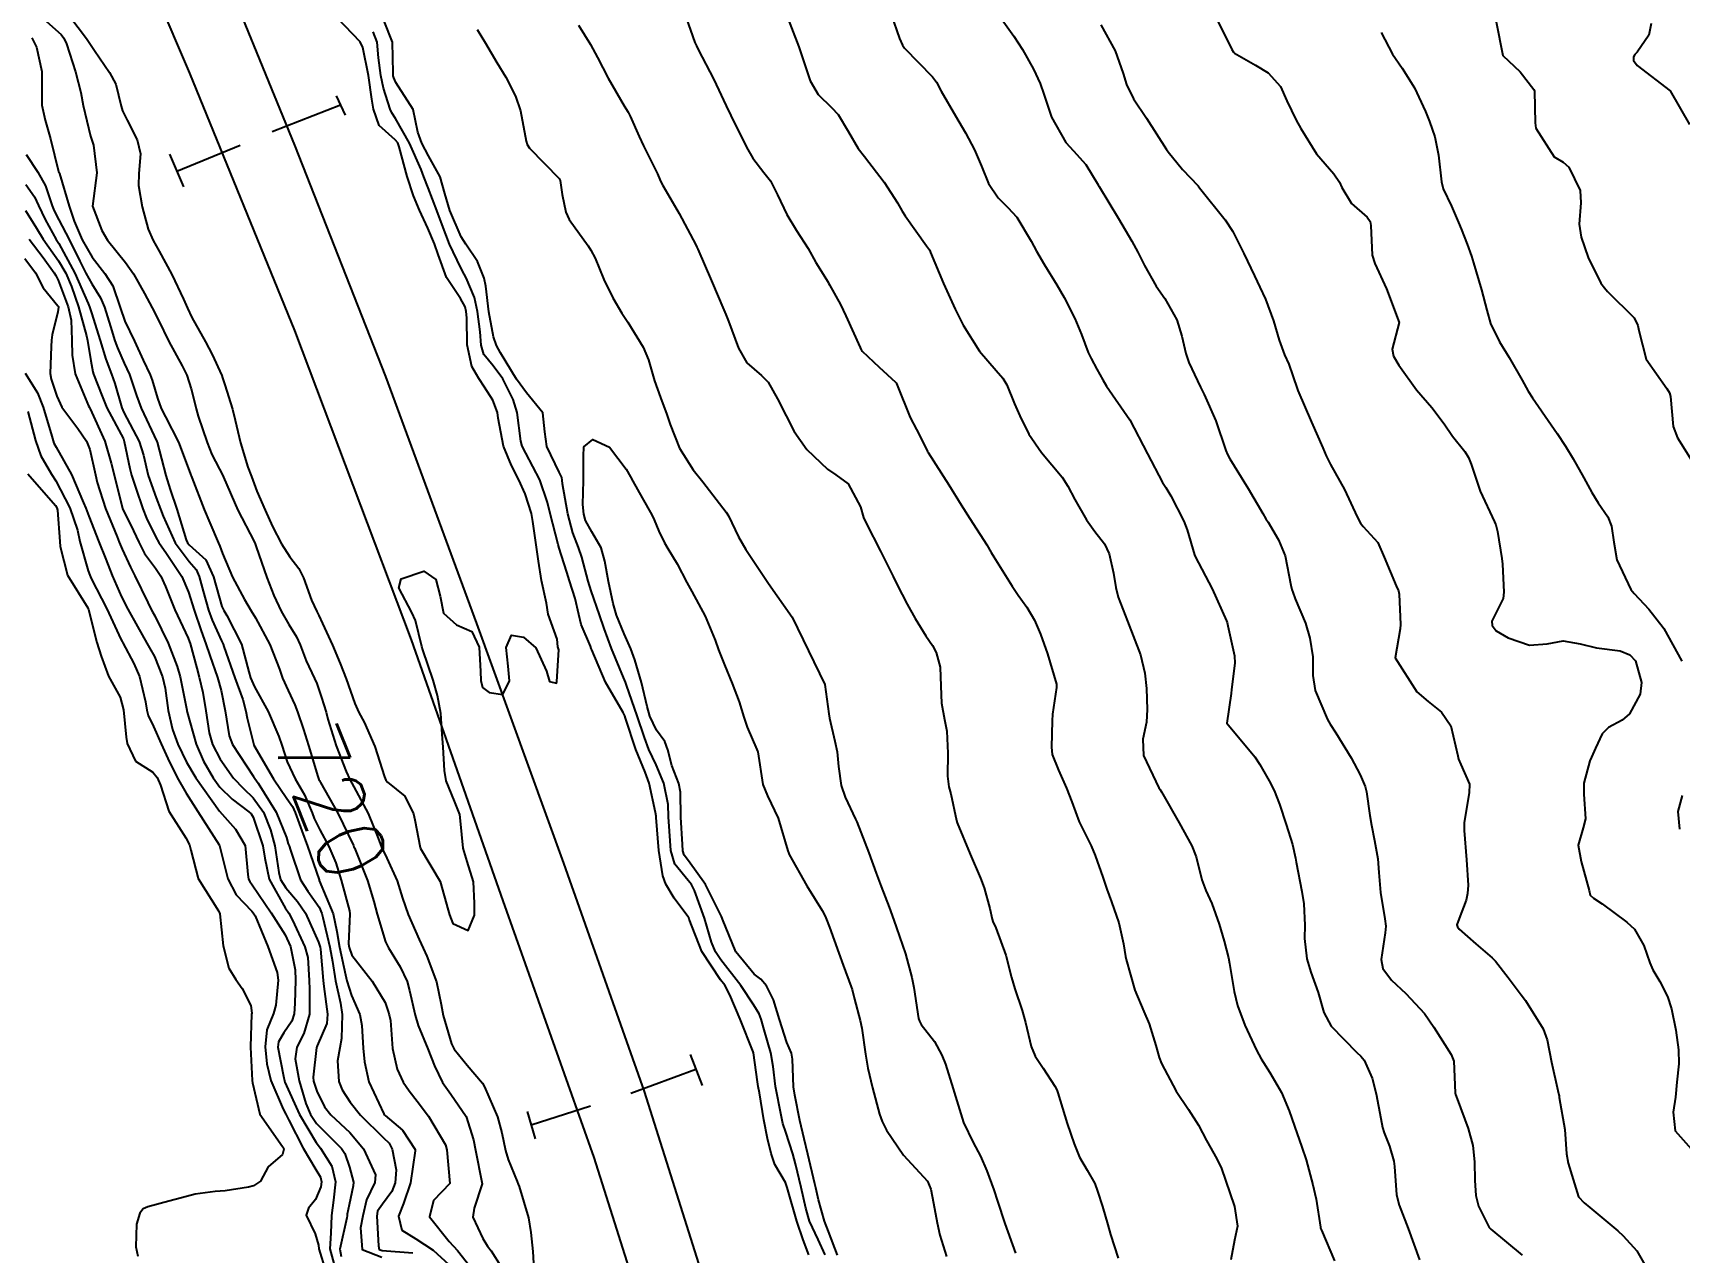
# Model space of a CAD drawing. Header units: metres. Extents: x 292545 to 299085, y 7450245 to 7463078.
# Drawn here: x 298608.5 to 298706.7, y 7451049.9 to 7451122.6 of the extents above; entities that cross this region are included whole.
import ezdxf
from ezdxf.enums import TextEntityAlignment as Align

# ---------------------------------------------------------------- set-up
doc = ezdxf.new("R2010")
doc.units = ezdxf.units.M
for name, color, linetype in [('Cotas', 45, 'Continuous'), ('Curvas de Nivel 1m', 11, 'Continuous'), ('Curvas de Nivel 5m', 15, 'Continuous'), ('Linha Férrea', 20, 'Continuous'), ('Pórtico', 62, 'Continuous')]:
    doc.layers.add(name, color=color, linetype=linetype)
doc.styles.add('Style-STANDARD', font='STANDARD.shx')

msp = doc.modelspace()

# ---------------------------------------------------------------- linework, layer by layer
at = {"layer": 'Curvas de Nivel 1m', "flags": 128}
for points, elevation in [([(298608.467, 7451124.092), (298610.215, 7451122.526), (298610.383, 7451122.308), (298610.528, 7451121.987), (298611.076, 7451120.301), (298611.386, 7451119.083), (298611.528, 7451118.296), (298611.973, 7451116.463), (298612.029, 7451116.291), (298612.138, 7451115.929), (298612.351, 7451114.286), (298612.093, 7451112.29), (298612.644, 7451110.847), (298612.981, 7451110.276), (298614.053, 7451108.937), (298614.527, 7451108.255), (298615.192, 7451107.088), (298615.646, 7451106.244), (298616.012, 7451105.491), (298616.634, 7451104.234), (298617.434, 7451102.77), (298617.704, 7451102.223), (298617.965, 7451101.412), (298618.205, 7451100.466), (298618.262, 7451100.215), (298618.388, 7451099.772), (298618.916, 7451098.205), (298619.21, 7451097.495), (298619.882, 7451096.19), (298619.902, 7451096.147), (298620.749, 7451094.181), (298621.719, 7451092.307), (298621.785, 7451092.171), (298621.851, 7451091.982), (298622.476, 7451090.164), (298622.902, 7451089.074), (298623.334, 7451088.155), (298623.795, 7451087.359), (298624.253, 7451086.609), (298624.467, 7451086.14), (298624.836, 7451085.197), (298625.327, 7451084.126), (298625.455, 7451083.83), (298625.742, 7451082.995), (298626.018, 7451082.117), (298626.127, 7451081.718), (298626.613, 7451080.111), (298627.206, 7451078.589), (298627.441, 7451078.102), (298627.679, 7451077.676), (298628.53, 7451076.091), (298629.115, 7451074.618), (298629.319, 7451074.083), (298629.633, 7451073.424), (298630.246, 7451072.07), (298630.582, 7451071.045), (298630.92, 7451070.06), (298631.571, 7451068.58), (298631.813, 7451068.047), (298632.029, 7451067.574), (298632.596, 7451066.039), (298632.875, 7451064.691), (298633.007, 7451064.035), (298633.498, 7451062.351), (298633.655, 7451062.028), (298634.428, 7451061.076), (298635.335, 7451060.011), (298635.47, 7451059.795), (298636.237, 7451057.998), (298636.489, 7451057.05), (298636.711, 7451055.991), (298636.877, 7451055.448), (298637.405, 7451054.143), (298637.477, 7451053.979), (298637.529, 7451053.85), (298638.079, 7451051.973), (298638.234, 7451051.101), (298638.34, 7451049.97), (298638.399, 7451048.913)], 719), ([(298610.233, 7451124.269), (298611.733, 7451122.295), (298612.202, 7451121.574), (298613.095, 7451120.276), (298613.476, 7451119.57), (298613.804, 7451118.265), (298613.883, 7451117.987), (298614.155, 7451117.421), (298614.743, 7451116.254), (298614.955, 7451115.427), (298614.845, 7451114.253), (298614.832, 7451113.527), (298615.056, 7451112.25), (298615.399, 7451110.928), (298615.706, 7451110.244), (298616.064, 7451109.622), (298616.821, 7451108.232), (298617.511, 7451106.743), (298617.743, 7451106.223), (298618.015, 7451105.668), (298618.817, 7451104.208), (298619.232, 7451103.447), (298619.8, 7451102.193), (298619.844, 7451102.064), (298619.968, 7451101.65), (298620.429, 7451100.185), (298620.589, 7451099.538), (298620.912, 7451098.18), (298621.353, 7451096.731), (298621.559, 7451096.173), (298621.89, 7451095.312), (298622.378, 7451094.165), (298622.821, 7451093.203), (298623.365, 7451092.155), (298623.845, 7451091.392), (298624.398, 7451090.701), (298624.674, 7451090.137), (298625.143, 7451088.8), (298625.461, 7451088.125), (298625.574, 7451087.896), (298625.796, 7451087.408), (298626.393, 7451086.114), (298626.856, 7451085.019), (298627.208, 7451084.105), (298627.738, 7451082.646), (298627.974, 7451082.098), (298628.293, 7451081.528), (298628.928, 7451080.088), (298629.502, 7451078.266), (298629.582, 7451078.081), (298629.682, 7451077.951), (298630.721, 7451077.111), (298631.23, 7451076.056), (298631.317, 7451075.713), (298631.625, 7451074.05), (298631.642, 7451073.992), (298632.812, 7451072.038), (298633.302, 7451070.327), (298633.375, 7451070.032), (298633.585, 7451069.525), (298634.496, 7451069.104), (298634.858, 7451070.017), (298634.873, 7451070.745), (298634.802, 7451072.018), (298634.426, 7451073.227), (298634.185, 7451074.025), (298634.039, 7451075.646), (298633.99, 7451076.027), (298633.671, 7451076.817), (298633.168, 7451078.035), (298633.077, 7451078.651), (298632.996, 7451080.037), (298632.935, 7451080.823), (298632.865, 7451082.039), (298632.665, 7451083.119), (298632.394, 7451084.044), (298631.78, 7451085.841), (298631.733, 7451086.051), (298631.339, 7451087.598), (298631.123, 7451088.06), (298630.351, 7451089.546), (298630.485, 7451090.07), (298631.838, 7451090.524), (298632.555, 7451090.043), (298632.818, 7451089.04), (298633.02, 7451088.038), (298633.796, 7451087.328), (298634.708, 7451086.932), (298635.149, 7451086.01), (298635.226, 7451084.543), (298635.254, 7451084.007), (298635.345, 7451083.602), (298635.746, 7451083.292), (298636.559, 7451083.177), (298636.954, 7451083.988), (298636.884, 7451084.871), (298636.755, 7451085.99), (298637.068, 7451086.709), (298637.789, 7451086.594), (298638.533, 7451085.972), (298639.161, 7451084.567), (298639.35, 7451083.964), (298639.752, 7451083.849), (298639.784, 7451083.96), (298639.9, 7451085.839), (298639.861, 7451085.959), (298639.846, 7451086.022), (298639.788, 7451086.485), (298639.265, 7451087.965), (298639.154, 7451088.626), (298638.872, 7451089.97), (298638.694, 7451091.122), (298638.561, 7451091.973), (298638.343, 7451093.5), (298638.257, 7451093.976), (298637.89, 7451095.137), (298637.511, 7451095.984), (298637.069, 7451096.831), (298636.592, 7451097.993), (298636.288, 7451099.657), (298636.24, 7451099.997), (298635.96, 7451100.739), (298635.467, 7451101.506), (298635.129, 7451102.013), (298634.706, 7451102.745), (298634.433, 7451104.023), (298634.401, 7451105.641), (298634.371, 7451106.025), (298634.305, 7451106.305), (298634.031, 7451106.802), (298633.203, 7451108.038), (298632.693, 7451109.407), (298632.479, 7451110.046), (298632.077, 7451110.99), (298631.581, 7451112.055), (298631.236, 7451112.924), (298630.852, 7451114.063), (298630.38, 7451115.827), (298630.288, 7451116.069), (298630.145, 7451116.255), (298629.185, 7451117.117), (298628.836, 7451118.09), (298628.752, 7451118.675), (298628.551, 7451120.094), (298628.208, 7451121.75), (298628.041, 7451122.102), (298626.232, 7451123.978)], 718), ([(298647.365, 7451123.869), (298648.01, 7451122.067), (298648.097, 7451121.861), (298648.21, 7451121.643), (298649.141, 7451119.85), (298650.019, 7451117.987), (298650.091, 7451117.841), (298650.161, 7451117.707), (298651.092, 7451115.826), (298651.459, 7451115.153), (298652.118, 7451114.313), (298652.522, 7451113.806), (298652.941, 7451112.965), (298653.494, 7451111.796), (298654.079, 7451110.851), (298654.762, 7451109.78), (298655.231, 7451108.948), (298655.951, 7451107.761), (298655.987, 7451107.706), (298656.041, 7451107.613), (298656.697, 7451106.427), (298657.021, 7451105.755), (298657.867, 7451103.87), (298657.934, 7451103.741), (298657.955, 7451103.703), (298657.992, 7451103.652), (298659.009, 7451102.703), (298659.974, 7451101.802), (298660.011, 7451101.757), (298660.032, 7451101.719), (298660.07, 7451101.62), (298660.858, 7451099.706), (298661.224, 7451098.989), (298661.875, 7451097.691), (298661.89, 7451097.658), (298661.922, 7451097.607), (298663.151, 7451095.678), (298663.885, 7451094.49), (298664.406, 7451093.665), (298665.412, 7451092.1), (298665.689, 7451091.652), (298665.849, 7451091.379), (298666.931, 7451089.633), (298667.299, 7451089.109), (298667.811, 7451088.395), (298668.255, 7451087.615), (298668.627, 7451086.779), (298669.049, 7451085.607), (298669.572, 7451083.786), (298669.58, 7451083.602), (298669.336, 7451082.005), (298669.316, 7451081.604), (298669.278, 7451080.036), (298669.322, 7451079.604), (298669.694, 7451078.66), (298670.177, 7451077.595), (298670.494, 7451076.772), (298670.938, 7451075.587), (298671.641, 7451074.149), (298671.887, 7451073.576), (298672.33, 7451072.28), (298672.588, 7451071.565), (298672.863, 7451070.819), (298673.29, 7451069.555), (298673.574, 7451068.314), (298673.698, 7451067.549), (298673.73, 7451067.38), (298674.249, 7451065.543), (298674.776, 7451064.285), (298675.102, 7451063.534), (298675.5, 7451062.257), (298675.701, 7451061.528), (298675.83, 7451061.186), (298676.713, 7451059.518), (298677.457, 7451058.43), (298678.037, 7451057.501), (298678.519, 7451056.579), (298679.146, 7451055.484), (298679.414, 7451054.918), (298679.917, 7451053.475), (298680.196, 7451052.66), (298680.367, 7451051.47), (298680.187, 7451050.649), (298679.973, 7451049.474)], 718), ([(298653.425, 7451123.798), (298654.213, 7451121.79), (298654.877, 7451119.78), (298655.358, 7451118.955), (298656.167, 7451118.179), (298656.558, 7451117.756), (298657.169, 7451116.728), (298657.758, 7451115.744), (298658.128, 7451115.25), (298659.306, 7451113.728), (298660.101, 7451112.501), (298660.382, 7451112.002), (298660.56, 7451111.713), (298661.828, 7451109.932), (298661.993, 7451109.691), (298662.018, 7451109.647), (298662.061, 7451109.533), (298662.844, 7451107.682), (298663.531, 7451106.164), (298663.77, 7451105.672), (298664.008, 7451105.201), (298664.991, 7451103.66), (298665.981, 7451102.505), (298666.38, 7451102.047), (298666.611, 7451101.64), (298667.075, 7451100.515), (298667.475, 7451099.627), (298667.628, 7451099.313), (298667.934, 7451098.699), (298668.681, 7451097.612), (298669.908, 7451096.132), (298670.255, 7451095.596), (298670.674, 7451094.81), (298671.365, 7451093.585), (298671.866, 7451092.905), (298672.443, 7451092.155), (298672.714, 7451091.567), (298672.983, 7451090.416), (298673.112, 7451089.561), (298673.25, 7451088.991), (298673.803, 7451087.55), (298674.594, 7451085.542), (298674.846, 7451084.46), (298674.945, 7451083.538), (298674.987, 7451082.291), (298674.938, 7451081.538), (298674.732, 7451080.526), (298674.768, 7451079.539), (298675.684, 7451077.608), (298675.734, 7451077.529), (298675.833, 7451077.377), (298676.898, 7451075.518), (298677.643, 7451074.153), (298677.899, 7451073.506), (298678.253, 7451072.134), (298678.488, 7451071.497), (298678.84, 7451070.726), (298679.282, 7451069.485), (298679.578, 7451068.463), (298679.828, 7451067.477), (298679.894, 7451067.142), (298680.175, 7451065.474), (298680.376, 7451064.626), (298680.799, 7451063.467), (298681.498, 7451061.977), (298681.791, 7451061.457), (298682.303, 7451060.633), (298682.987, 7451059.445), (298683.457, 7451058.363), (298683.771, 7451057.435), (298684.198, 7451056.196), (298684.468, 7451055.424), (298684.867, 7451053.952), (298684.985, 7451053.416), (298685.053, 7451053.079), (298685.314, 7451051.411), (298685.326, 7451051.364), (298685.371, 7451051.241), (298686.157, 7451049.402)], 717), ([(298659.709, 7451123.725), (298660.219, 7451122.286), (298660.386, 7451121.889), (298660.517, 7451121.715), (298662.188, 7451120.001), (298662.423, 7451119.688), (298662.707, 7451119.155), (298663.551, 7451117.676), (298664.148, 7451116.667), (298664.686, 7451115.664), (298665.1, 7451114.684), (298665.519, 7451113.656), (298666.104, 7451112.802), (298666.683, 7451112.225), (298667.21, 7451111.633), (298668.072, 7451110.207), (298668.386, 7451109.617), (298668.866, 7451108.801), (298669.604, 7451107.604), (298670.032, 7451106.861), (298670.677, 7451105.59), (298671.069, 7451104.65), (298671.466, 7451103.578), (298671.636, 7451103.222), (298671.983, 7451102.577), (298672.337, 7451101.935), (298672.564, 7451101.571), (298673.943, 7451099.55), (298675.003, 7451097.539), (298675.906, 7451095.823), (298676.019, 7451095.643), (298676.1, 7451095.527), (298676.402, 7451095.016), (298677.178, 7451093.51), (298677.365, 7451093.004), (298677.805, 7451091.501), (298677.851, 7451091.399), (298678.866, 7451089.49), (298679.711, 7451087.574), (298679.748, 7451087.481), (298679.801, 7451087.281), (298680.194, 7451085.476), (298680.213, 7451085.039), (298680.013, 7451083.477), (298679.986, 7451083.242), (298679.733, 7451081.48), (298681.398, 7451079.463), (298681.698, 7451079.013), (298682.261, 7451078.024), (298682.549, 7451077.447), (298682.87, 7451076.638), (298683.283, 7451075.436), (298683.645, 7451074.233), (298683.825, 7451073.428), (298683.871, 7451073.187), (298684.204, 7451071.424), (298684.324, 7451070.705), (298684.387, 7451069.422), (298684.367, 7451068.636), (298684.507, 7451067.421), (298684.754, 7451066.621), (298685.183, 7451065.415), (298685.525, 7451064.22), (298685.952, 7451063.406), (298687.497, 7451061.833), (298687.729, 7451061.62), (298687.918, 7451061.384), (298688.404, 7451060.298), (298688.642, 7451059.372), (298688.912, 7451057.907), (298689.016, 7451057.366), (298689.126, 7451057.051), (298689.432, 7451056.241), (298689.688, 7451055.357), (298689.741, 7451055.034), (298689.847, 7451053.355), (298690.007, 7451052.734), (298690.55, 7451051.348), (298691.225, 7451049.471)], 716), ([(298679.116, 7451123.491), (298680.041, 7451121.646), (298680.138, 7451121.481), (298680.202, 7451121.419), (298681.441, 7451120.707), (298682.191, 7451120.254), (298682.927, 7451119.443), (298683.314, 7451118.583), (298683.869, 7451117.434), (298684.155, 7451116.921), (298685.091, 7451115.42), (298686.121, 7451114.222), (298686.445, 7451113.734), (298686.601, 7451113.403), (298687.168, 7451112.459), (298688.095, 7451111.637), (298688.289, 7451111.378), (298688.314, 7451111.154), (298688.408, 7451109.377), (298688.56, 7451108.873), (298689.257, 7451107.368), (298690.013, 7451105.36), (298689.595, 7451103.766), (298689.683, 7451103.363), (298689.987, 7451102.808), (298691.044, 7451101.349), (298691.957, 7451100.289), (298692.693, 7451099.329), (298693.189, 7451098.575), (298693.926, 7451097.661), (298694.154, 7451097.308), (298694.305, 7451096.918), (298694.841, 7451095.301), (298695.693, 7451093.474), (298695.778, 7451093.291), (298695.869, 7451092.903), (298696.143, 7451091.287), (298696.177, 7451090.958), (298696.262, 7451089.286), (298696.207, 7451088.898), (298695.811, 7451088.101), (298695.537, 7451087.562), (298695.563, 7451087.292), (298695.8, 7451086.984), (298696.51, 7451086.565), (298697.786, 7451086.126), (298698.838, 7451086.203), (298699.79, 7451086.374), (298700.817, 7451086.2), (298701.784, 7451085.972), (298703.2, 7451085.787), (298703.778, 7451085.545), (298704.117, 7451085.195), (298704.469, 7451083.899), (298704.377, 7451083.191), (298703.741, 7451082.032), (298703.302, 7451081.64), (298702.506, 7451081.212), (298702.117, 7451080.827), (298701.714, 7451079.979), (298701.486, 7451079.443), (298701.39, 7451079.223), (298701.028, 7451077.888), (298701.017, 7451077.227), (298701.121, 7451075.772), (298700.987, 7451075.227), (298700.681, 7451074.196), (298700.859, 7451073.228), (298701.345, 7451071.493), (298701.411, 7451071.222), (298701.61, 7451071.041), (298702.122, 7451070.698), (298703.589, 7451069.61), (298704.04, 7451069.193), (298704.607, 7451068.218), (298704.96, 7451067.179), (298705.138, 7451066.756), (298705.552, 7451066.058), (298706.01, 7451065.165), (298706.264, 7451064.431), (298706.519, 7451063.16), (298706.669, 7451061.991), (298706.684, 7451061.158), (298706.58, 7451060.055), (298706.491, 7451059.16), (298706.348, 7451058.267), (298706.48, 7451057.16), (298707.432, 7451056.085)], 713), ([(298695.806, 7451123.294), (298696.203, 7451121.29), (298697.219, 7451120.3), (298698.049, 7451119.262), (298698.078, 7451119.157), (298698.122, 7451117.261), (298698.158, 7451116.944), (298699.254, 7451115.249), (298699.803, 7451114.918), (298700.127, 7451114.625), (298700.806, 7451113.233), (298700.848, 7451112.487), (298700.755, 7451111.233), (298700.86, 7451110.448), (298701.275, 7451109.228), (298702.048, 7451107.701), (298702.25, 7451107.422), (298702.446, 7451107.214), (298704.02, 7451105.637), (298704.242, 7451105.188), (298704.305, 7451104.892), (298704.75, 7451103.182), (298705.975, 7451101.418), (298706.135, 7451101.168), (298706.187, 7451100.95), (298706.363, 7451099.166), (298706.621, 7451098.478), (298707.446, 7451097.155)], 711), ([(298654.809, 7451049.775), (298654.478, 7451050.662), (298654.081, 7451051.783), (298653.554, 7451053.635), (298653.518, 7451053.789), (298653.406, 7451054.087), (298652.77, 7451055.154), (298652.555, 7451055.803), (298652.336, 7451056.71), (298652.132, 7451057.81), (298651.862, 7451059.419), (298651.792, 7451059.815), (298651.75, 7451060.091), (298651.508, 7451061.82), (298651.494, 7451061.876), (298650.708, 7451063.828), (298650.1, 7451065.272), (298649.789, 7451065.838), (298649.546, 7451066.17), (298648.433, 7451067.851), (298647.661, 7451069.79), (298647.64, 7451069.86), (298647.594, 7451069.948), (298646.774, 7451071.042), (298646.284, 7451071.88), (298646.106, 7451072.371), (298645.866, 7451073.887), (298645.705, 7451075.847), (298645.701, 7451075.889), (298645.699, 7451075.925), (298645.665, 7451076.148), (298645.279, 7451077.894), (298645.044, 7451078.545), (298644.482, 7451079.902), (298643.876, 7451081.764), (298643.83, 7451081.909), (298643.735, 7451082.114), (298642.68, 7451083.921), (298641.864, 7451085.847), (298641.834, 7451085.929), (298641.784, 7451086.052), (298641.221, 7451087.363), (298641.08, 7451087.941), (298640.863, 7451088.898), (298640.535, 7451089.949), (298640.369, 7451090.483), (298639.897, 7451091.959), (298639.888, 7451091.994), (298639.854, 7451092.115), (298639.382, 7451093.965), (298639.22, 7451094.63), (298638.772, 7451095.971), (298637.919, 7451097.567), (298637.704, 7451097.982), (298637.628, 7451098.282), (298637.418, 7451099.985), (298637.172, 7451100.771), (298636.556, 7451101.994), (298635.981, 7451102.781), (298635.427, 7451103.448), (298635.274, 7451104.011), (298635.213, 7451104.804), (298635.05, 7451106.015), (298634.874, 7451106.86), (298634.378, 7451108.025), (298634.258, 7451108.24), (298634.049, 7451108.622), (298633.384, 7451110.037), (298632.932, 7451111.19), (298632.617, 7451112.045), (298632.106, 7451113.391), (298631.855, 7451114.053), (298631.686, 7451114.488), (298630.984, 7451116.062), (298630.158, 7451117.531), (298629.943, 7451117.856), (298629.833, 7451118.075), (298629.436, 7451119.342), (298629.284, 7451120.083), (298629.143, 7451121.142), (298629.062, 7451122.087), (298628.825, 7451122.697)], 719), ([(298641.072, 7451123.094), (298641.795, 7451121.934), (298642.202, 7451121.171), (298642.846, 7451119.923), (298643.794, 7451118.286), (298644.028, 7451117.911), (298644.16, 7451117.655), (298644.697, 7451116.45), (298644.95, 7451115.898), (298645.773, 7451114.23), (298645.926, 7451113.883), (298645.986, 7451113.757), (298646.109, 7451113.528), (298647.08, 7451111.87), (298648.065, 7451109.996), (298648.125, 7451109.859), (298648.18, 7451109.741), (298649.006, 7451107.85), (298649.744, 7451106.125), (298649.856, 7451105.842), (298650.017, 7451105.438), (298650.614, 7451103.831), (298651.111, 7451102.95), (298651.977, 7451102.207), (298652.373, 7451101.806), (298652.941, 7451100.818), (298653.445, 7451099.795), (298653.934, 7451098.869), (298654.685, 7451097.782), (298655.911, 7451096.607), (298656.425, 7451096.279), (298657.152, 7451095.751), (298657.882, 7451094.372), (298658.075, 7451093.738), (298658.219, 7451093.387), (298659.085, 7451091.728), (298659.83, 7451090.206), (298660.069, 7451089.716), (298660.663, 7451088.559), (298661.138, 7451087.707), (298661.793, 7451086.669), (298662.188, 7451086.095), (298662.405, 7451085.691), (298662.64, 7451084.817), (298662.684, 7451083.686), (298662.727, 7451082.669), (298662.898, 7451081.683), (298663.038, 7451080.993), (298663.1, 7451079.679), (298663.067, 7451078.305), (298663.163, 7451077.678), (298663.267, 7451077.265), (298663.62, 7451075.671), (298663.661, 7451075.527), (298664.42, 7451073.662), (298665.037, 7451072.238), (298665.257, 7451071.654), (298665.601, 7451070.41), (298665.737, 7451069.791), (298665.785, 7451069.648), (298665.958, 7451069.275), (298666.548, 7451067.64), (298666.883, 7451066.303), (298667.085, 7451065.635), (298667.523, 7451064.331), (298667.721, 7451063.627), (298668.068, 7451062.19), (298668.313, 7451061.618), (298668.782, 7451060.906), (298669.475, 7451059.817), (298669.587, 7451059.599), (298669.65, 7451059.418), (298670.216, 7451057.592), (298670.629, 7451056.39), (298670.957, 7451055.585), (298671.415, 7451054.823), (298671.859, 7451054.024), (298672.023, 7451053.571), (298672.311, 7451052.645), (298672.631, 7451051.561), (298672.788, 7451050.98), (298673.258, 7451049.561)], 719), ([(298672.228, 7451123.106), (298673.078, 7451121.561), (298673.545, 7451120.204), (298673.746, 7451119.554), (298674.174, 7451118.695), (298674.94, 7451117.542), (298676.135, 7451115.673), (298676.229, 7451115.529), (298677.089, 7451114.482), (298678.028, 7451113.501), (298678.065, 7451113.454), (298678.112, 7451113.397), (298679.629, 7451111.485), (298680.083, 7451110.791), (298680.749, 7451109.473), (298681.379, 7451108.137), (298681.711, 7451107.463), (298682.032, 7451106.76), (298682.511, 7451105.453), (298682.853, 7451104.299), (298683.18, 7451103.442), (298683.425, 7451102.876), (298683.927, 7451101.431), (298683.971, 7451101.301), (298684.776, 7451099.422), (298685.454, 7451097.889), (298685.658, 7451097.413), (298685.915, 7451096.904), (298686.753, 7451095.401), (298687.504, 7451093.766), (298687.706, 7451093.392), (298687.871, 7451093.202), (298688.737, 7451092.252), (298689.115, 7451091.371), (298689.827, 7451089.663), (298689.966, 7451089.359), (298690.012, 7451089.167), (298690.091, 7451087.357), (298690.069, 7451087.088), (298689.783, 7451085.36), (298691.061, 7451083.347), (298691.747, 7451082.756), (298692.547, 7451082.134), (298693.09, 7451081.32), (298693.512, 7451079.516), (298693.56, 7451079.321), (298693.7, 7451078.996), (298694.206, 7451077.83), (298694.196, 7451077.312), (298693.899, 7451075.55), (298693.889, 7451075.317), (298693.898, 7451075.077), (298694.036, 7451073.314), (298694.125, 7451071.819), (298694.094, 7451071.313), (298694.011, 7451070.91), (298693.59, 7451069.821), (298693.46, 7451069.446), (298693.483, 7451069.321), (298693.582, 7451069.179), (298694.581, 7451068.313), (298695.565, 7451067.479), (298695.754, 7451067.288), (298696.523, 7451066.311), (298697.292, 7451065.273), (298697.538, 7451064.931), (298698.596, 7451063.254), (298698.845, 7451062.589), (298699.105, 7451061.254), (298699.476, 7451059.563), (298699.54, 7451059.315), (298699.551, 7451059.249), (298699.562, 7451059.158), (298699.885, 7451057.243), (298699.984, 7451055.797), (298700.082, 7451055.24), (298700.381, 7451054.263), (298700.712, 7451053.23), (298701.036, 7451052.872), (298701.387, 7451052.595), (298703.048, 7451051.203), (298703.37, 7451050.902), (298704.18, 7451050.007), (298704.665, 7451049.18)], 714), ([(298688.943, 7451122.652), (298689.621, 7451121.366), (298690.195, 7451120.536), (298690.928, 7451119.353), (298691.581, 7451117.934), (298691.826, 7451117.343), (298692.149, 7451116.424), (298692.363, 7451115.337), (298692.529, 7451113.746), (298692.636, 7451113.332), (298693.131, 7451112.291), (298693.555, 7451111.318), (298693.702, 7451110.939), (298694.07, 7451110.041), (298694.326, 7451109.307), (298694.439, 7451108.926), (298694.92, 7451107.301), (298695.232, 7451106.091), (298695.468, 7451105.295), (298696.002, 7451104.217), (298696.573, 7451103.284), (298697.339, 7451101.917), (298697.705, 7451101.273), (298697.967, 7451100.864), (298699.084, 7451099.253), (298699.434, 7451098.744), (298699.93, 7451097.983), (298700.388, 7451097.235), (298701.031, 7451096.104), (298701.499, 7451095.224), (298701.887, 7451094.617), (298702.448, 7451093.781), (298702.682, 7451093.212), (298702.819, 7451092.255), (298702.998, 7451091.209), (298703.827, 7451089.45), (298704.032, 7451089.197), (298704.898, 7451088.268), (298705.764, 7451087.171), (298705.802, 7451087.115), (298706.88, 7451085.159)], 712), ([(298608.129, 7451115.384), (298608.835, 7451114.329), (298609.289, 7451113.506), (298609.686, 7451112.316), (298609.803, 7451112.028), (298610.085, 7451111.493), (298610.684, 7451110.304), (298611.325, 7451109.026), (298611.69, 7451108.294), (298612.037, 7451107.668), (298612.572, 7451106.826), (298612.799, 7451106.278), (298613.151, 7451105.128), (298613.427, 7451104.268), (298613.571, 7451103.849), (298613.98, 7451102.939), (298614.294, 7451102.257), (298614.718, 7451101.016), (298614.987, 7451100.254), (298615.923, 7451098.261), (298615.935, 7451098.24), (298615.94, 7451098.223), (298616.468, 7451096.234), (298616.71, 7451095.412), (298617.108, 7451094.228), (298617.672, 7451092.405), (298617.751, 7451092.221), (298617.852, 7451092.108), (298618.841, 7451091.203), (298619.293, 7451090.198), (298619.807, 7451088.435), (298619.915, 7451088.189), (298620.103, 7451087.884), (298620.98, 7451086.178), (298621.412, 7451084.528), (298621.511, 7451084.173), (298621.755, 7451083.642), (298622.568, 7451082.162), (298623.202, 7451080.672), (298623.383, 7451080.153), (298623.698, 7451079.171), (298624.181, 7451078.143), (298624.735, 7451077.196), (298625.182, 7451076.127), (298625.313, 7451075.778), (298625.653, 7451075.103), (298626.184, 7451074.115), (298626.594, 7451073.145), (298626.923, 7451072.107), (298627.418, 7451070.278), (298627.434, 7451070.102), (298627.358, 7451068.31), (298627.383, 7451068.102), (298627.558, 7451067.629), (298628.761, 7451066.088), (298629.53, 7451064.813), (298629.72, 7451064.272), (298629.781, 7451064.076), (298629.85, 7451063.743), (298629.984, 7451062.073), (298630.246, 7451060.834), (298630.606, 7451060.063), (298630.962, 7451059.552), (298631.456, 7451058.931), (298632.114, 7451058.043), (298633.134, 7451056.325), (298633.222, 7451056.032), (298633.403, 7451054.03), (298632.427, 7451053), (298632.184, 7451052.042), (298633.358, 7451050.561), (298633.862, 7451050.025), (298635.334, 7451048.154)], 721), ([(298608.105, 7451113.581), (298608.626, 7451112.86), (298608.874, 7451112.328), (298609.268, 7451111.505), (298609.928, 7451110.312), (298610.069, 7451110.069), (298611.037, 7451108.3), (298611.829, 7451106.488), (298611.898, 7451106.291), (298612.018, 7451105.929), (298612.551, 7451104.282), (298612.877, 7451103.172), (298613.219, 7451102.271), (298613.421, 7451101.722), (298613.835, 7451100.271), (298613.949, 7451100.002), (298614.863, 7451098.256), (298615.12, 7451097.457), (298615.411, 7451096.247), (298615.883, 7451094.912), (298616.144, 7451094.237), (298616.297, 7451093.808), (298617.011, 7451092.228), (298617.842, 7451091.117), (298618.262, 7451090.639), (298618.453, 7451090.211), (298618.688, 7451089.339), (298619.005, 7451088.202), (298619.213, 7451087.614), (298619.785, 7451086.377), (298619.87, 7451086.189), (298619.925, 7451086.045), (298620.577, 7451084.182), (298621.042, 7451082.879), (298621.232, 7451082.178), (298621.316, 7451081.764), (298621.704, 7451080.17), (298621.713, 7451080.152), (298622.883, 7451078.158), (298623.671, 7451076.987), (298624.015, 7451076.493), (298624.17, 7451076.142), (298624.563, 7451075.047), (298624.915, 7451074.131), (298625.597, 7451072.136), (298625.6, 7451072.12), (298625.613, 7451072.098), (298626.445, 7451070.111), (298626.649, 7451069.038), (298626.807, 7451068.108), (298627.179, 7451066.471), (298627.259, 7451066.103), (298627.534, 7451065.238), (298628.027, 7451064.095), (298628.156, 7451063.451), (298628.236, 7451062.093), (298628.3, 7451061.277), (298628.559, 7451060.089), (298629.454, 7451058.179), (298629.495, 7451058.121), (298629.544, 7451058.079), (298630.583, 7451057.211), (298631.32, 7451056.052), (298631.335, 7451055.964), (298631.044, 7451054.055), (298630.623, 7451052.823), (298630.337, 7451052.066), (298630.543, 7451051.24), (298631.36, 7451050.716), (298632.396, 7451050.04), (298633.345, 7451049.191)], 722), ([(298608.09, 7451112.04), (298608.736, 7451110.987), (298609.15, 7451110.324), (298610.054, 7451109.038), (298610.486, 7451108.306), (298610.835, 7451107.502), (298611.254, 7451106.298), (298611.733, 7451104.557), (298611.785, 7451104.292), (298611.981, 7451103.076), (298612.109, 7451102.423), (298612.151, 7451102.287), (298612.658, 7451100.978), (298612.949, 7451100.28), (298613.925, 7451098.418), (298613.982, 7451098.269), (298614.308, 7451096.665), (298614.413, 7451096.262), (298614.67, 7451095.479), (298615.082, 7451094.252), (298615.314, 7451093.695), (298615.856, 7451092.553), (298616.035, 7451092.238), (298616.489, 7451091.591), (298617.411, 7451090.224), (298617.819, 7451089.278), (298618.14, 7451088.215), (298618.558, 7451086.976), (298618.846, 7451086.204), (298619.089, 7451085.514), (298619.537, 7451084.193), (298619.751, 7451083.411), (298619.991, 7451082.196), (298620.235, 7451080.709), (298620.43, 7451080.189), (298621.685, 7451078.291), (298621.762, 7451078.169), (298621.963, 7451077.884), (298623.041, 7451076.156), (298623.648, 7451074.644), (298623.763, 7451074.267), (298623.81, 7451074.147), (298623.885, 7451073.901), (298624.498, 7451072.137), (298624.932, 7451071.456), (298625.597, 7451070.49), (298625.762, 7451070.118), (298625.824, 7451069.883), (298626.232, 7451068.113), (298626.397, 7451067.269), (298626.586, 7451066.11), (298626.867, 7451064.769), (298626.971, 7451064.106), (298626.939, 7451062.668), (298626.836, 7451062.11), (298626.704, 7451061.331), (298626.772, 7451060.111), (298626.971, 7451059.61), (298627.461, 7451058.866), (298628.072, 7451058.094), (298629.433, 7451056.748), (298629.769, 7451056.418), (298629.962, 7451056.072), (298630.189, 7451054.846), (298630.132, 7451054.069), (298629.929, 7451053.538), (298629.384, 7451052.792), (298629.09, 7451052.37), (298629.035, 7451052.083), (298629.134, 7451050.303), (298629.191, 7451050.082), (298629.352, 7451050.032), (298631.19, 7451049.891)], 723), ([(298608.299, 7451110.337), (298609.134, 7451109.246), (298609.799, 7451108.314), (298609.894, 7451108.165), (298610.039, 7451107.876), (298610.641, 7451106.304), (298610.817, 7451105.496), (298610.858, 7451104.301), (298610.878, 7451103.407), (298611.052, 7451102.299), (298611.853, 7451100.392), (298611.909, 7451100.29), (298611.952, 7451100.211), (298612.821, 7451098.281), (298613.208, 7451096.979), (298613.368, 7451096.275), (298613.873, 7451094.27), (298614.529, 7451092.93), (298614.841, 7451092.255), (298615.193, 7451091.597), (298615.838, 7451090.716), (298616.16, 7451090.237), (298616.437, 7451089.62), (298616.999, 7451088.228), (298617.786, 7451086.535), (298617.88, 7451086.314), (298617.907, 7451086.218), (298618.3, 7451084.744), (298618.448, 7451084.21), (298618.663, 7451083.297), (298618.844, 7451082.209), (298619.037, 7451080.889), (298619.235, 7451080.205), (298619.7, 7451079.314), (298620.504, 7451078.188), (298621.082, 7451077.584), (298621.671, 7451077.026), (298622.281, 7451076.164), (298622.709, 7451075.102), (298622.959, 7451074.157), (298623.204, 7451072.569), (298623.297, 7451072.153), (298623.608, 7451071.654), (298624.306, 7451070.845), (298624.781, 7451070.132), (298625.567, 7451068.42), (298625.661, 7451068.119), (298625.681, 7451067.999), (298625.834, 7451066.117), (298625.88, 7451065.776), (298626.105, 7451064.114), (298626.062, 7451063.567), (298625.494, 7451062.229), (298625.461, 7451062.163), (298625.45, 7451062.13), (298625.242, 7451060.366), (298625.27, 7451060.132), (298625.467, 7451059.522), (298625.923, 7451058.588), (298626.302, 7451058.117), (298627.437, 7451057.055), (298628.25, 7451056.092), (298628.96, 7451054.532), (298628.923, 7451054.085), (298628.431, 7451053.045), (298628.203, 7451052.092), (298628.078, 7451051.381), (298628.172, 7451050.092), (298629.348, 7451049.625)], 724), ([(298608.078, 7451102.338), (298608.804, 7451101.17), (298609.14, 7451100.322), (298609.656, 7451098.585), (298609.734, 7451098.313), (298609.784, 7451098.174), (298609.919, 7451097.936), (298610.841, 7451096.301), (298611.553, 7451094.618), (298611.678, 7451094.292), (298611.868, 7451093.812), (298612.467, 7451092.284), (298612.877, 7451091.246), (298613.258, 7451090.276), (298613.814, 7451089.011), (298614.187, 7451088.264), (298614.764, 7451087.227), (298615.326, 7451086.247), (298615.493, 7451085.957), (298615.775, 7451085.436), (298616.27, 7451084.235), (298616.424, 7451083.562), (298616.602, 7451082.231), (298616.858, 7451081.092), (298617.176, 7451080.225), (298617.697, 7451079.14), (298618.252, 7451078.214), (298619.663, 7451076.219), (298620.615, 7451075.148), (298621.194, 7451074.177), (298621.353, 7451072.438), (298621.391, 7451072.173), (298621.464, 7451072.025), (298621.61, 7451071.833), (298622.743, 7451070.158), (298623.574, 7451068.856), (298623.888, 7451068.145), (298624.167, 7451066.759), (298624.191, 7451066.14), (298624.15, 7451064.761), (298624.119, 7451064.141), (298623.97, 7451063.692), (298623.506, 7451063.011), (298623.177, 7451062.474), (298623.147, 7451062.153), (298623.476, 7451060.414), (298623.533, 7451060.149), (298623.565, 7451060.056), (298624.427, 7451058.14), (298625.428, 7451056.473), (298625.682, 7451056.126), (298626.355, 7451055.058), (298626.584, 7451054.112), (298626.468, 7451053.032), (298626.33, 7451052.116), (298626.303, 7451051.056), (298626.245, 7451050.117), (298626.474, 7451049.243)], 726), ([(298608.228, 7451100.057), (298608.687, 7451098.329), (298609.004, 7451097.413), (298609.64, 7451096.314), (298609.897, 7451095.921), (298610.741, 7451094.301), (298611.182, 7451092.975), (298611.337, 7451092.295), (298611.836, 7451090.55), (298611.929, 7451090.289), (298612.014, 7451090.104), (298612.934, 7451088.279), (298613.785, 7451086.476), (298613.857, 7451086.342), (298613.893, 7451086.268), (298614.545, 7451085.033), (298614.884, 7451084.253), (298615.238, 7451082.75), (298615.318, 7451082.246), (298615.407, 7451081.922), (298615.723, 7451081.264), (298616.182, 7451080.235), (298616.572, 7451079.359), (298617.128, 7451078.226), (298617.674, 7451077.292), (298618.375, 7451076.213), (298619.643, 7451074.223), (298619.664, 7451074.178), (298620.149, 7451072.192), (298620.645, 7451071.226), (298621.594, 7451070.255), (298621.668, 7451070.169), (298621.777, 7451069.982), (298622.534, 7451068.16), (298623.101, 7451066.601), (298623.163, 7451066.154), (298623.027, 7451064.656), (298622.872, 7451064.157), (298622.483, 7451063.186), (298622.376, 7451062.161), (298622.477, 7451061.166), (298622.711, 7451060.158), (298623.456, 7451058.46), (298623.619, 7451058.148), (298623.8, 7451057.795), (298624.646, 7451056.138), (298625.41, 7451054.85), (298625.677, 7451054.397), (298625.747, 7451054.125), (298625.707, 7451053.816), (298625.387, 7451053.062), (298624.973, 7451052.541), (298624.82, 7451052.136), (298625.362, 7451051.027), (298625.565, 7451050.336), (298625.582, 7451050.127), (298626.001, 7451048.782)], 727), ([(298656.507, 7451049.758), (298655.979, 7451051.152), (298655.74, 7451051.766), (298655.392, 7451053.044), (298655.227, 7451053.772), (298655.174, 7451054.003), (298654.74, 7451055.777), (298654.52, 7451056.691), (298654.279, 7451057.782), (298653.965, 7451059.286), (298653.899, 7451059.786), (298653.832, 7451061.444), (298653.778, 7451061.787), (298653.503, 7451062.435), (298653.062, 7451063.797), (298652.698, 7451064.966), (298652.286, 7451065.809), (298651.939, 7451066.207), (298651.55, 7451066.505), (298650.443, 7451067.831), (298649.657, 7451069.775), (298649.637, 7451069.84), (298649.594, 7451069.949), (298648.649, 7451071.85), (298647.627, 7451073.252), (298647.368, 7451073.602), (298647.295, 7451073.865), (298647.269, 7451074.235), (298647.182, 7451075.867), (298647.157, 7451077.347), (298647.049, 7451077.87), (298646.632, 7451078.943), (298646.407, 7451079.88), (298646.22, 7451080.385), (298645.724, 7451081.046), (298645.327, 7451081.894), (298645.166, 7451082.469), (298644.832, 7451083.899), (298644.43, 7451085.246), (298644.192, 7451085.906), (298643.792, 7451086.794), (298643.33, 7451087.915), (298643.131, 7451088.599), (298642.854, 7451089.92), (298642.631, 7451091.137), (298642.413, 7451091.924), (298641.862, 7451092.873), (298641.497, 7451093.564), (298641.385, 7451093.937), (298641.32, 7451094.5), (298641.368, 7451095.938), (298641.376, 7451097.397), (298641.392, 7451097.938), (298641.927, 7451098.387), (298642.919, 7451097.92), (298643.91, 7451096.618), (298644.167, 7451096.167), (298644.307, 7451095.904), (298644.873, 7451094.91), (298645.438, 7451093.887), (298645.574, 7451093.589), (298645.863, 7451092.918), (298646.198, 7451092.226), (298646.4, 7451091.882), (298646.948, 7451090.978), (298647.532, 7451089.865), (298647.825, 7451089.324), (298648.633, 7451087.852), (298649.224, 7451086.41), (298649.425, 7451085.844), (298649.77, 7451084.958), (298650.238, 7451083.833), (298650.649, 7451082.733), (298650.925, 7451081.822), (298651.131, 7451081.223), (298651.714, 7451079.908), (298651.752, 7451079.81), (298651.765, 7451079.756), (298652.07, 7451077.806), (298652.345, 7451077.135), (298652.972, 7451075.797), (298653.558, 7451073.867), (298653.579, 7451073.791), (298653.593, 7451073.752), (298653.631, 7451073.646), (298654.688, 7451071.779), (298655.598, 7451070.297), (298655.788, 7451069.961), (298655.869, 7451069.766), (298656.037, 7451069.312), (298656.589, 7451067.755), (298656.855, 7451067.05), (298657.334, 7451065.743), (298657.381, 7451065.582), (298657.536, 7451065.004), (298657.872, 7451063.736), (298657.969, 7451063.283), (298658.182, 7451061.733), (298658.317, 7451060.899), (298658.598, 7451059.729), (298659.025, 7451058.149), (298659.179, 7451057.723), (298659.438, 7451057.2), (298660.449, 7451055.71), (298661.413, 7451054.679), (298661.884, 7451054.169), (298662.078, 7451053.69), (298662.232, 7451052.845), (298662.454, 7451051.684), (298662.615, 7451050.931), (298663.025, 7451049.675)], 721), ([(298608.233, 7451096.335), (298609.875, 7451094.457), (298609.966, 7451094.309), (298610, 7451094.18), (298610.132, 7451092.307), (298610.159, 7451091.998), (298610.597, 7451090.302), (298611.804, 7451088.34), (298611.835, 7451088.29), (298611.853, 7451088.239), (298612.339, 7451086.284), (298612.596, 7451085.46), (298613.042, 7451084.277), (298613.744, 7451083.02), (298613.939, 7451082.267), (298614.098, 7451080.645), (298614.15, 7451080.263), (298614.643, 7451079.202), (298615.688, 7451078.546), (298615.944, 7451078.237), (298616.144, 7451077.769), (298616.642, 7451076.23), (298617.647, 7451074.626), (298617.868, 7451074.218), (298617.951, 7451073.904), (298618.38, 7451072.212), (298619.594, 7451070.277), (298619.625, 7451070.231), (298619.647, 7451070.199), (298619.684, 7451070.106), (298619.888, 7451068.195), (298620.223, 7451066.863), (298620.626, 7451066.184), (298621.007, 7451065.647), (298621.527, 7451064.626), (298621.578, 7451064.169), (298621.576, 7451064.116), (298621.511, 7451062.17), (298621.513, 7451062.149), (298621.61, 7451060.169), (298621.619, 7451060.021), (298622.069, 7451058.164), (298623.424, 7451056.219), (298623.474, 7451056.149), (298623.504, 7451056.067), (298623.419, 7451055.76), (298622.561, 7451055.009), (298622.095, 7451054.163), (298621.678, 7451053.888), (298621.397, 7451053.8), (298619.994, 7451053.59), (298619.393, 7451053.54), (298618.217, 7451053.386), (298617.387, 7451053.174), (298616.646, 7451052.966), (298615.379, 7451052.627), (298615.116, 7451052.504), (298614.911, 7451052.247), (298614.714, 7451051.597), (298614.674, 7451050.25), (298614.79, 7451049.691)], 728), ([(298706.89, 7451077.158), (298706.623, 7451076.211), (298706.726, 7451075.159)], 712)]:
    msp.add_lwpolyline(points, dxfattribs=dict(at, elevation=elevation))
at = {"layer": 'Curvas de Nivel 5m', "flags": 128}
for points, elevation in [([(298655.775, 7451049.766), (298655.362, 7451050.69), (298654.854, 7451051.775), (298654.619, 7451052.543), (298654.351, 7451053.781), (298654.007, 7451055.194), (298653.845, 7451055.786), (298653.436, 7451057.079), (298653.25, 7451057.601), (298653.206, 7451057.794), (298653.151, 7451058.091), (298652.819, 7451059.8), (298652.673, 7451060.99), (298652.533, 7451061.804), (298652.135, 7451063.189), (298651.956, 7451063.814), (298651.84, 7451064.129), (298651.531, 7451064.665), (298650.757, 7451065.828), (298649.558, 7451067.359), (298649.231, 7451067.843), (298649.007, 7451068.41), (298648.58, 7451069.85), (298647.981, 7451071.484), (298647.8, 7451071.858), (298647.615, 7451072.085), (298646.808, 7451073.055), (298646.582, 7451073.876), (298646.489, 7451075.038), (298646.442, 7451075.878), (298646.408, 7451076.617), (298646.168, 7451077.883), (298645.699, 7451078.981), (298645.263, 7451079.895), (298645.003, 7451080.614), (298644.569, 7451081.902), (298643.926, 7451083.734), (298643.863, 7451083.909), (298643.757, 7451084.194), (298643.028, 7451085.918), (298642.594, 7451087.123), (298642.321, 7451087.925), (298641.824, 7451089.362), (298641.648, 7451089.933), (298641.27, 7451091.362), (298641.066, 7451091.942), (298640.731, 7451092.816), (298640.427, 7451093.952), (298640.106, 7451095.751), (298640.093, 7451095.957), (298640.075, 7451096.128), (298639.908, 7451096.436), (298639.176, 7451097.967), (298639.06, 7451098.84), (298638.933, 7451099.97), (298637.961, 7451101.176), (298637.364, 7451101.986), (298636.423, 7451103.562), (298636.182, 7451103.998), (298636.001, 7451104.508), (298635.719, 7451106.005), (298635.55, 7451107.519), (298635.45, 7451108.009), (298635.041, 7451109.004), (298634.349, 7451110.026), (298634.07, 7451110.474), (298633.387, 7451112.037), (298633.09, 7451113.053), (298632.815, 7451114.043), (298632.132, 7451115.309), (298631.722, 7451116.054), (298631.49, 7451116.716), (298631.205, 7451118.06), (298630.179, 7451119.675), (298630.051, 7451119.942), (298630.021, 7451120.072), (298630.008, 7451120.25), (298629.975, 7451122.074), (298629.482, 7451123.337)], 720), ([(298666.232, 7451123.551), (298667.027, 7451122.444), (298667.545, 7451121.63), (298668.196, 7451120.474), (298668.6, 7451119.616), (298668.814, 7451118.976), (298669.288, 7451117.609), (298670.14, 7451116.095), (298670.581, 7451115.593), (298671.323, 7451114.78), (298672.057, 7451113.571), (298672.079, 7451113.537), (298672.112, 7451113.472), (298673.269, 7451111.558), (298674.073, 7451110.202), (298674.427, 7451109.546), (298674.832, 7451108.765), (298675.53, 7451107.535), (298676.032, 7451106.801), (298676.748, 7451105.519), (298677.042, 7451104.554), (298677.28, 7451103.511), (298677.463, 7451102.983), (298677.977, 7451101.878), (298678.167, 7451101.498), (298678.384, 7451101.078), (298679.084, 7451099.489), (298679.671, 7451097.737), (298679.774, 7451097.481), (298679.92, 7451097.223), (298681.017, 7451095.469), (298681.878, 7451093.972), (298682.069, 7451093.651), (298682.191, 7451093.455), (298682.819, 7451092.402), (298683.221, 7451091.439), (298683.556, 7451089.705), (298683.613, 7451089.433), (298683.662, 7451089.273), (298683.818, 7451088.891), (298684.422, 7451087.424), (298684.687, 7451086.529), (298684.854, 7451085.419), (298684.871, 7451084.314), (298685.005, 7451083.417), (298685.736, 7451081.694), (298685.901, 7451081.408), (298686.243, 7451080.887), (298687.159, 7451079.395), (298687.693, 7451078.393), (298687.99, 7451077.689), (298688.062, 7451077.384), (298688.259, 7451075.971), (298688.371, 7451075.379), (298688.548, 7451074.478), (298688.735, 7451073.373), (298688.809, 7451072.557), (298688.905, 7451071.371), (298689.149, 7451069.807), (298689.209, 7451069.366), (298689.183, 7451068.97), (298688.948, 7451067.369), (298689.039, 7451066.849), (298689.551, 7451066.14), (298690.419, 7451065.351), (298691.525, 7451064.164), (298692.079, 7451063.334), (298693.111, 7451061.709), (298693.272, 7451061.322), (298693.359, 7451059.436), (298693.382, 7451059.321), (298693.469, 7451059.061), (298694.122, 7451057.31), (298694.408, 7451056.28), (298694.501, 7451055.304), (298694.518, 7451054.192), (298694.575, 7451053.302), (298694.749, 7451052.662), (298695.374, 7451051.4), (298695.475, 7451051.289), (298697.358, 7451049.756)], 715), ([(298608.475, 7451122.327), (298608.755, 7451121.774), (298609.058, 7451120.321), (298609.06, 7451119.215), (298609.06, 7451118.327), (298609.256, 7451117.425), (298609.578, 7451116.318), (298610.059, 7451114.365), (298610.091, 7451114.31), (298610.095, 7451114.292), (298610.112, 7451114.248), (298610.685, 7451112.304), (298610.991, 7451111.394), (298611.478, 7451110.296), (298612.057, 7451109.255), (298612.815, 7451108.278), (298613.307, 7451107.542), (298613.741, 7451106.264), (298614.011, 7451105.446), (298614.583, 7451104.254), (298615.111, 7451103.119), (298615.529, 7451102.244), (298615.651, 7451101.926), (298615.959, 7451100.84), (298616.18, 7451100.238), (298616.443, 7451099.737), (298617.21, 7451098.227), (298617.904, 7451096.371), (298617.943, 7451096.259), (298617.962, 7451096.219), (298618.008, 7451096.112), (298618.743, 7451094.207), (298619.085, 7451093.422), (298619.603, 7451092.194), (298619.677, 7451092.018), (298619.847, 7451091.581), (298620.43, 7451090.184), (298621.149, 7451088.841), (298621.55, 7451088.173), (298621.799, 7451087.756), (298622.653, 7451086.161), (298623.236, 7451084.688), (298623.419, 7451084.153), (298623.752, 7451083.413), (298624.148, 7451082.555), (298624.312, 7451082.141), (298624.675, 7451081.089), (298624.966, 7451080.131), (298625.522, 7451078.285), (298625.586, 7451078.121), (298625.617, 7451078.056), (298625.681, 7451077.928), (298626.716, 7451076.109), (298627.644, 7451074.183), (298627.68, 7451074.1), (298627.705, 7451074.036), (298628.491, 7451072.091), (298628.855, 7451070.833), (298629.055, 7451070.085), (298629.568, 7451068.426), (298629.731, 7451068.077), (298630.43, 7451066.945), (298630.842, 7451066.061), (298630.999, 7451065.52), (298631.326, 7451064.053), (298631.514, 7451063.447), (298632.076, 7451062.044), (298632.482, 7451061.041), (298632.956, 7451060.035), (298633.463, 7451059.348), (298634.377, 7451058.021), (298634.814, 7451056.631), (298634.925, 7451056.015), (298635.313, 7451054.102), (298635.316, 7451054.011), (298634.849, 7451052.547), (298634.763, 7451052.016), (298635.36, 7451050.737), (298635.638, 7451050.288), (298635.853, 7451050.002), (298636.444, 7451049.094)], 720), ([(298635.035, 7451122.832), (298635.524, 7451122.01), (298636.196, 7451120.863), (298636.739, 7451119.994), (298637.307, 7451118.853), (298637.603, 7451117.986), (298637.95, 7451116.177), (298638.01, 7451115.981), (298638.14, 7451115.766), (298639.926, 7451113.953), (298639.985, 7451113.825), (298640.103, 7451112.998), (298640.307, 7451111.948), (298640.522, 7451111.51), (298641.637, 7451109.936), (298641.809, 7451109.682), (298642.055, 7451109.188), (298642.588, 7451107.925), (298643.111, 7451106.84), (298643.65, 7451105.914), (298644.015, 7451105.385), (298644.936, 7451103.896), (298645.239, 7451103.144), (298645.605, 7451101.886), (298645.958, 7451100.88), (298646.338, 7451099.876), (298646.532, 7451099.279), (298647.1, 7451097.868), (298647.91, 7451096.574), (298648.479, 7451095.854), (298649.876, 7451094.054), (298650.007, 7451093.838), (298650.612, 7451092.58), (298651.05, 7451091.822), (298651.375, 7451091.344), (298651.841, 7451090.633), (298652.393, 7451089.804), (298653.803, 7451087.79), (298654.794, 7451085.78), (298655.753, 7451083.77), (298655.994, 7451082.025), (298656.039, 7451081.765), (298656.355, 7451080.396), (298656.495, 7451079.758), (298656.571, 7451078.886), (298656.734, 7451077.754), (298656.976, 7451077.051), (298657.595, 7451075.741), (298657.661, 7451075.589), (298658.375, 7451073.733), (298658.829, 7451072.519), (298659.129, 7451071.725), (298659.601, 7451070.489), (298659.879, 7451069.717), (298660.039, 7451069.263), (298660.576, 7451067.71), (298660.953, 7451066.302), (298661.065, 7451065.705), (298661.354, 7451063.863), (298661.405, 7451063.701), (298661.511, 7451063.501), (298662.295, 7451062.483), (298662.733, 7451061.681), (298662.953, 7451061.144), (298663.419, 7451059.671), (298663.47, 7451059.463), (298664.029, 7451057.664), (298664.613, 7451056.476), (298665.051, 7451055.654), (298665.414, 7451054.783), (298665.833, 7451053.646), (298666.065, 7451052.971), (298666.487, 7451051.639), (298667.129, 7451049.859)], 720), ([(298705.048, 7451123.182), (298704.905, 7451122.501), (298704.207, 7451121.479), (298704.064, 7451121.333), (298703.981, 7451121.193), (298703.989, 7451120.982), (298704.198, 7451120.69), (298706.183, 7451119.17), (298707.332, 7451117.158)], 710), ([(298608.055, 7451109.176), (298608.678, 7451108.33), (298609.148, 7451107.438), (298610.023, 7451106.364), (298610.052, 7451106.31), (298610.058, 7451106.274), (298610.018, 7451106.004), (298609.684, 7451104.628), (298609.638, 7451104.315), (298609.613, 7451103.939), (298609.556, 7451102.316), (298609.628, 7451101.974), (298609.959, 7451100.961), (298610.265, 7451100.307), (298611.201, 7451099.031), (298611.726, 7451098.292), (298611.918, 7451097.786), (298612.258, 7451096.286), (298612.369, 7451095.812), (298612.852, 7451094.28), (298613.549, 7451092.58), (298613.684, 7451092.272), (298613.849, 7451091.853), (298614.344, 7451090.768), (298614.617, 7451090.258), (298615.395, 7451088.661), (298615.593, 7451088.243), (298615.668, 7451088.108), (298615.799, 7451087.87), (298616.595, 7451086.232), (298617.138, 7451084.857), (298617.32, 7451084.224), (298617.708, 7451082.245), (298617.71, 7451082.22), (298617.732, 7451082.13), (298618.26, 7451080.215), (298618.71, 7451079.198), (298619.29, 7451078.204), (298619.678, 7451077.661), (298620.41, 7451076.929), (298621.418, 7451076.174), (298621.55, 7451076.06), (298621.66, 7451075.869), (298622.25, 7451074.164), (298622.367, 7451073.427), (298622.614, 7451072.16), (298623.596, 7451070.417), (298623.713, 7451070.267), (298623.791, 7451070.147), (298624.008, 7451069.722), (298624.757, 7451068.132), (298624.921, 7451067.494), (298624.999, 7451066.128), (298625.028, 7451065.617), (298625.036, 7451064.127), (298624.681, 7451062.962), (298624.263, 7451062.142), (298624.166, 7451061.463), (298624.417, 7451060.141), (298624.805, 7451058.791), (298625.08, 7451058.134), (298625.445, 7451057.604), (298626.929, 7451056.107), (298627.127, 7451055.811), (298627.412, 7451054.989), (298627.644, 7451054.098), (298627.622, 7451053.875), (298627.383, 7451052.748), (298627.28, 7451052.195), (298627.269, 7451052.102), (298627.248, 7451051.978), (298626.831, 7451050.108), (298626.915, 7451049.673)], 725)]:
    msp.add_lwpolyline(points, dxfattribs=dict(at, elevation=elevation))
at = {"layer": 'Linha Férrea', "linetype": 'Continuous'}
for points in [[(298579.39, 7451209.512), (298586.74, 7451195.79), (298594.269, 7451181.276), (298600.676, 7451168.462), (298607.59, 7451154.238), (298613.381, 7451140.918), (298619.1, 7451128.246), (298624.133, 7451115.938), (298629.562, 7451102.149), (298634.992, 7451087.41), (298640.168, 7451073.115), (298644.983, 7451059.5), (298649.327, 7451045.784), (298653.563, 7451032.352), (298657.073, 7451020.73), (298660.729, 7451008.242), (298663.661, 7450997.817), (298667.171, 7450985.801), (298670.754, 7450973.17)], [(298575.455, 7451208.257), (298582.984, 7451194.357), (298591.311, 7451178.14), (298598.624, 7451163.406), (298605.681, 7451148.311), (298612.016, 7451133.905), (298617.88, 7451120.221), (298624.142, 7451104.875), (298631.093, 7451086.448), (298636.558, 7451070.883), (298641.987, 7451055.57), (298646.512, 7451041.235), (298651.689, 7451024.475), (298656.394, 7451008.511), (298660.775, 7450993.38), (298665.263, 7450978.068), (298668.631, 7450966.05)]]:
    msp.add_lwpolyline(points, dxfattribs=at)
at = {"layer": 'Pórtico'}
for points in [[(298626.62, 7451118.875), (298627.145, 7451117.719)], [(298626.873, 7451118.318), (298622.802, 7451116.722)], [(298617.107, 7451114.392), (298620.895, 7451115.931)], [(298616.668, 7451115.408), (298617.514, 7451113.449)], [(298647.723, 7451061.715), (298648.435, 7451059.871)], [(298648.072, 7451060.811), (298644.189, 7451059.396)], [(298638.241, 7451057.529), (298641.785, 7451058.654)], [(298638.013, 7451058.311), (298638.488, 7451056.678)]]:
    msp.add_lwpolyline(points, dxfattribs=at)

# ---------------------------------------------------------------- texts
at = {"layer": 'Cotas', "style": 'Style-STANDARD'}
msp.add_text('720', height=4, rotation=291.60528, dxfattribs=at).set_placement((298626.338, 7451076.791, 720), align=Align.MIDDLE_CENTER)

doc.saveas('drawing.dxf')
